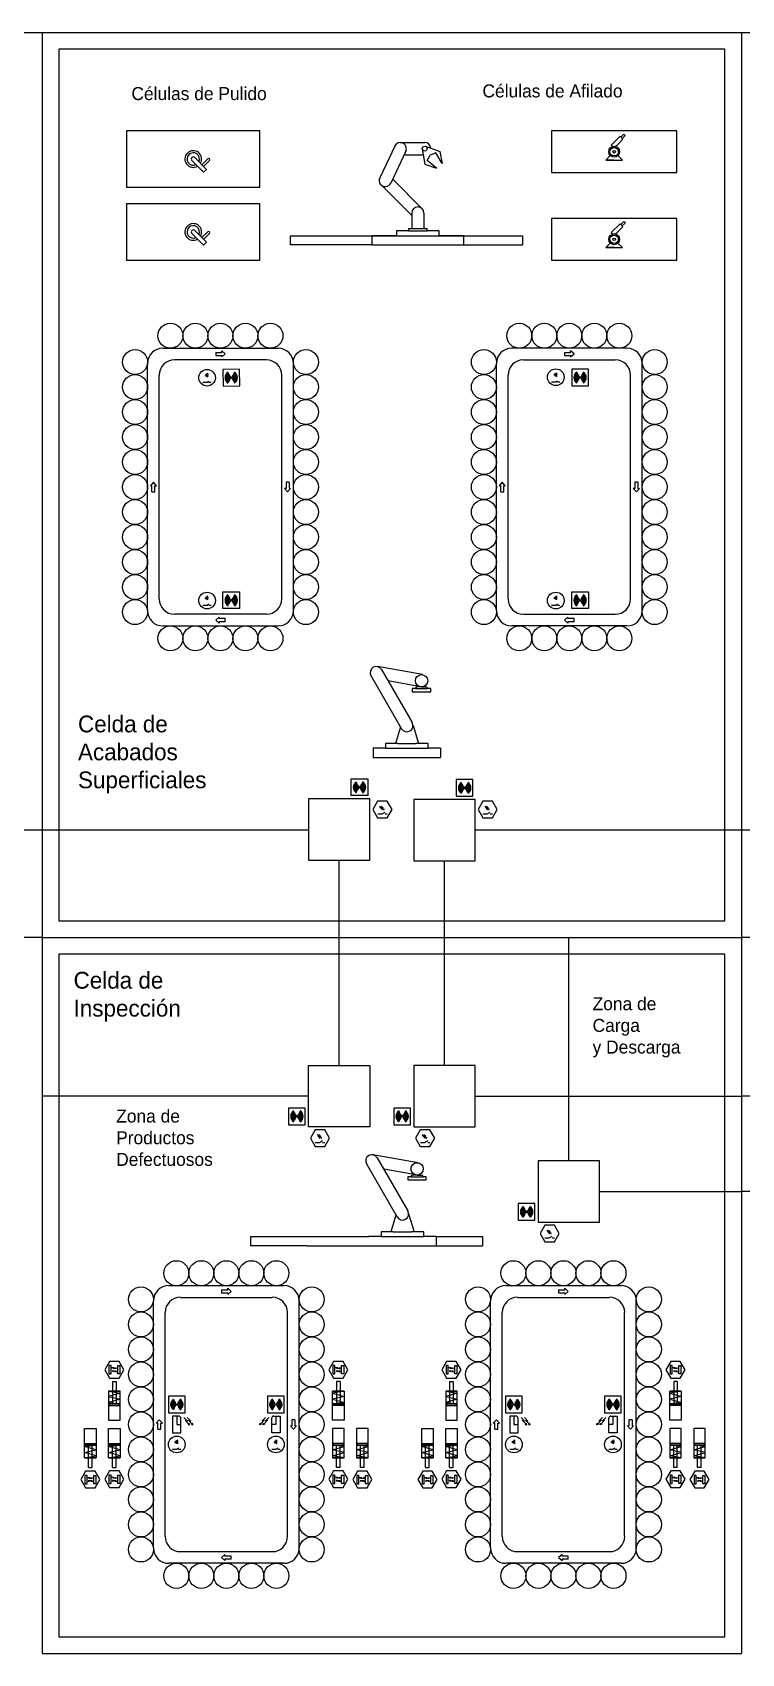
# Model space of a CAD drawing. Header units: millimetres. Extents: x -32488 to 31973, y -6889 to 16186.
# Drawn here: x 10578 to 19087, y -6889 to 12561 of the extents above; entities that cross this region are included whole.
import ezdxf

# ---------------------------------------------------------------- set-up
doc = ezdxf.new("R2010")
doc.units = ezdxf.units.MM
doc.header["$LTSCALE"] = 0.4
for name, color, linetype in [('01 Contornos vistos 0.35', 150, 'Continuous'), ('Almacenaje', 80, 'Continuous'), ('Celdas', 200, 'Continuous'), ('Maquina', 82, 'Continuous'), ('Robots', 80, 'Continuous'), ('Sensores', 211, 'Continuous'), ('Texto2', 7, 'Continuous'), ('TrayectAGV', 140, 'Continuous')]:
    doc.layers.add(name, color=color, linetype=linetype)

msp = doc.modelspace()

# ---------------------------------------------------------------- linework, layer by layer
at = {"layer": '01 Contornos vistos 0.35', "color": 2}
for p, q in [((17523, 11209), (17629, 11315)), ((17629, 11315), (17664, 11280)), ((17638, 11306), (17673, 11342)), ((17655, 11289), (17691, 11324)), ((17682, 11333), (17673, 11342)), ((17682, 11333), (17691, 11324)), ((17593, 11209), (17664, 11280)), ((12490, 11024), (12632, 10883)), ((12667, 10918), (12526, 11060)), ((12611, 10974), (12682, 11045)), ((12632, 10953), (12703, 11024)), ((12632, 10883), (12667, 10918)), ((17512, 11083), (17458, 11029)), ((17558, 11029), (17458, 11029)), ((17458, 11029), (17658, 11029)), ((17604, 11083), (17658, 11029)), ((12490, 10149), (12632, 10008)), ((12667, 10043), (12526, 10185)), ((12611, 10099), (12682, 10170)), ((12632, 10078), (12703, 10149)), ((17523, 10159), (17629, 10265)), ((17593, 10159), (17664, 10230)), ((17629, 10265), (17664, 10230)), ((17638, 10256), (17673, 10292)), ((17655, 10239), (17691, 10274)), ((17682, 10283), (17673, 10292)), ((17682, 10283), (17691, 10274)), ((12632, 10008), (12667, 10043)), ((17512, 10033), (17458, 9979)), ((17558, 9979), (17458, 9979)), ((17458, 9979), (17658, 9979)), ((17604, 10033), (17658, 9979))]:
    msp.add_line(p, q, dxfattribs=at)
at = {"layer": '01 Contornos vistos 0.35', "color": 6}
for p, q in [((12624, 8363), (12674, 8364)), ((12674, 8364), (12695, 8377)), ((12695, 8364), (12724, 8365)), ((16808, 8370), (16858, 8370)), ((16858, 8370), (16880, 8382)), ((16880, 8370), (16908, 8370)), ((12623, 5691), (12673, 5691)), ((12673, 5691), (12694, 5704)), ((12694, 5691), (12723, 5691)), ((16808, 5691), (16858, 5691)), ((16858, 5691), (16880, 5704)), ((16880, 5691), (16908, 5691)), ((14751, 3263), (14765, 3258)), ((14771, 3263), (14785, 3258)), ((16013, 3263), (16027, 3258)), ((16033, 3263), (16047, 3258)), ((14001, -678), (14015, -683)), ((14021, -678), (14035, -683)), ((15263, -678), (15277, -683)), ((15283, -678), (15297, -683)), ((16757, -1823), (16771, -1828)), ((16777, -1823), (16791, -1828)), ((11521, -3483), (11521, -3433)), ((11541, -3466), (11557, -3458)), ((11581, -3500), (11565, -3508)), ((11601, -3533), (11601, -3483)), ((14208, -3483), (14208, -3433)), ((14228, -3466), (14244, -3458)), ((14269, -3500), (14252, -3508)), ((14288, -3533), (14288, -3483)), ((15566, -3483), (15566, -3433)), ((15586, -3466), (15602, -3458)), ((15626, -3500), (15610, -3508)), ((15646, -3533), (15646, -3483)), ((18253, -3483), (18253, -3433)), ((18273, -3466), (18289, -3458)), ((18314, -3500), (18297, -3508)), ((18333, -3533), (18333, -3483)), ((12410, -4090), (12438, -4101)), ((12450, -4090), (12478, -4101)), ((13359, -4090), (13331, -4101)), ((13399, -4090), (13371, -4101)), ((16455, -4090), (16483, -4101)), ((16495, -4090), (16523, -4101)), ((17404, -4090), (17376, -4101)), ((17444, -4090), (17416, -4101)), ((12260, -4435), (12310, -4435)), ((12310, -4435), (12331, -4422)), ((12331, -4435), (12360, -4435)), ((13449, -4435), (13499, -4435)), ((13499, -4435), (13521, -4422)), ((13521, -4435), (13549, -4435)), ((16305, -4435), (16355, -4435)), ((16355, -4435), (16376, -4422)), ((16376, -4435), (16405, -4435)), ((17494, -4435), (17544, -4435)), ((17544, -4435), (17566, -4422)), ((17566, -4435), (17594, -4435)), ((11233, -4801), (11233, -4751)), ((11253, -4784), (11269, -4776)), ((11294, -4818), (11277, -4826)), ((11313, -4851), (11313, -4801)), ((11521, -4798), (11521, -4748)), ((11541, -4780), (11557, -4773)), ((11581, -4815), (11565, -4823)), ((11601, -4848), (11601, -4798)), ((14208, -4798), (14208, -4748)), ((14228, -4780), (14244, -4773)), ((14269, -4815), (14252, -4823)), ((14288, -4848), (14288, -4798)), ((14496, -4801), (14496, -4751)), ((14516, -4784), (14532, -4776)), ((14557, -4818), (14540, -4826)), ((14576, -4851), (14576, -4801)), ((15278, -4801), (15278, -4751)), ((15298, -4784), (15314, -4776)), ((15339, -4818), (15322, -4826)), ((15358, -4851), (15358, -4801)), ((15566, -4798), (15566, -4748)), ((15586, -4780), (15602, -4773)), ((15626, -4815), (15610, -4823)), ((15646, -4848), (15646, -4798)), ((18253, -4798), (18253, -4748)), ((18273, -4780), (18289, -4773)), ((18314, -4815), (18297, -4823)), ((18333, -4848), (18333, -4798)), ((18541, -4801), (18541, -4751)), ((18561, -4784), (18577, -4776)), ((18602, -4818), (18585, -4826)), ((18621, -4851), (18621, -4801))]:
    msp.add_line(p, q, dxfattribs=at)
at = {"layer": '01 Contornos vistos 0.35', "color": 212}
for points in [[(10894, 1903), (18887, 1903), (18887, 12361), (10894, 12361)], [(10894, -6689), (18887, -6689), (18887, 1503), (10894, 1503)]]:
    msp.add_lwpolyline(points, close=True, dxfattribs=at)
at = {"layer": '01 Contornos vistos 0.35', "color": 2}
for points in [[(11708, 10704), (13308, 10704), (13308, 11379), (11708, 11379)], [(16808, 10879), (18308, 10879), (18308, 11379), (16808, 11379)], [(11708, 9829), (13308, 9829), (13308, 10504), (11708, 10504)], [(16808, 9829), (18308, 9829), (18308, 10329), (16808, 10329)]]:
    msp.add_lwpolyline(points, close=True, dxfattribs=at)
at = {"layer": '01 Contornos vistos 0.35', "color": 6}
for points in [[(12865, 8318), (13065, 8321), (13062, 8521), (12862, 8518)], [(17049, 8321), (17249, 8321), (17249, 8521), (17049, 8521)], [(12864, 5848), (13064, 5848), (13064, 5648), (12864, 5648)], [(17049, 5848), (17249, 5848), (17249, 5648), (17049, 5648)], [(14402, 3604), (14602, 3604), (14602, 3404), (14402, 3404)], [(15864, 3597), (15664, 3597), (15664, 3397), (15864, 3397)], [(13852, -344), (13652, -344), (13652, -544), (13852, -544)], [(15114, -344), (14914, -344), (14914, -544), (15114, -544)], [(16608, -1489), (16408, -1489), (16408, -1689), (16608, -1689)], [(11496, -3533), (11521, -3533), (11521, -3433), (11496, -3433)], [(11626, -3533), (11601, -3533), (11601, -3433), (11626, -3433)], [(14183, -3533), (14208, -3533), (14208, -3433), (14183, -3433)], [(14313, -3533), (14288, -3533), (14288, -3433), (14313, -3433)], [(15541, -3533), (15566, -3533), (15566, -3433), (15541, -3433)], [(15671, -3533), (15646, -3533), (15646, -3433), (15671, -3433)], [(18228, -3533), (18253, -3533), (18253, -3433), (18228, -3433)], [(18358, -3533), (18333, -3533), (18333, -3433), (18358, -3433)], [(12210, -4000), (12410, -4000), (12410, -3800), (12210, -3800)], [(13399, -4000), (13599, -4000), (13599, -3800), (13399, -3800)], [(16255, -4000), (16455, -4000), (16455, -3800), (16255, -3800)], [(17444, -4000), (17644, -4000), (17644, -3800), (17444, -3800)], [(11208, -4851), (11233, -4851), (11233, -4751), (11208, -4751)], [(11338, -4851), (11313, -4851), (11313, -4751), (11338, -4751)], [(11496, -4848), (11521, -4848), (11521, -4748), (11496, -4748)], [(11626, -4848), (11601, -4848), (11601, -4748), (11626, -4748)], [(14183, -4848), (14208, -4848), (14208, -4748), (14183, -4748)], [(14313, -4848), (14288, -4848), (14288, -4748), (14313, -4748)], [(14471, -4851), (14496, -4851), (14496, -4751), (14471, -4751)], [(14601, -4851), (14576, -4851), (14576, -4751), (14601, -4751)], [(15253, -4851), (15278, -4851), (15278, -4751), (15253, -4751)], [(15383, -4851), (15358, -4851), (15358, -4751), (15383, -4751)], [(15541, -4848), (15566, -4848), (15566, -4748), (15541, -4748)], [(15671, -4848), (15646, -4848), (15646, -4748), (15671, -4748)], [(18228, -4848), (18253, -4848), (18253, -4748), (18228, -4748)], [(18358, -4848), (18333, -4848), (18333, -4748), (18358, -4748)], [(18516, -4851), (18541, -4851), (18541, -4751), (18516, -4751)], [(18646, -4851), (18621, -4851), (18621, -4751), (18646, -4751)]]:
    msp.add_lwpolyline(points, close=True, dxfattribs=at)
for points in [[(12335, -4040), (12260, -4040), (12260, -4240), (12360, -4240), (12360, -4065)], [(12335, -4040), (12310, -4040), (12310, -4140), (12360, -4140), (12360, -4065)], [(13474, -4040), (13549, -4040), (13549, -4240), (13449, -4240), (13449, -4065)], [(13474, -4040), (13499, -4040), (13499, -4140), (13449, -4140), (13449, -4065)], [(16380, -4040), (16305, -4040), (16305, -4240), (16405, -4240), (16405, -4065)], [(16380, -4040), (16355, -4040), (16355, -4140), (16405, -4140), (16405, -4065)], [(17519, -4040), (17594, -4040), (17594, -4240), (17494, -4240), (17494, -4065)], [(17519, -4040), (17544, -4040), (17544, -4140), (17494, -4140), (17494, -4065)]]:
    msp.add_lwpolyline(points, dxfattribs=at)
at = {"layer": '01 Contornos vistos 0.35', "color": 2}
for centre, radius in [((17558, 11129), 65), ((17558, 11129), 50), ((17558, 11129), 15), ((17558, 10079), 65), ((17558, 10079), 50), ((17558, 10079), 15)]:
    msp.add_circle(centre, radius, dxfattribs=at)
at = {"layer": '01 Contornos vistos 0.35', "color": 85, "true_color": 0x58ba48}
for centre in [(12234, 8922), (12534, 8922), (12834, 8922), (13134, 8922), (13434, 8922), (16420, 8922), (16720, 8922), (17020, 8922), (17320, 8922), (17620, 8922), (11810, 8606), (13859, 8606), (15995, 8606), (18045, 8606), (11810, 8306), (13859, 8306), (15995, 8306), (18045, 8306), (11810, 8006), (13859, 8006), (15995, 8006), (18045, 8006), (11810, 7706), (13859, 7706), (15995, 7706), (18045, 7706), (11810, 7406), (13859, 7406), (15995, 7406), (18045, 7406), (11810, 7106), (13859, 7106), (15995, 7106), (18045, 7106), (11810, 6806), (13859, 6806), (15995, 6806), (18045, 6806), (11810, 6506), (13859, 6506), (15995, 6506), (18045, 6506), (11810, 6206), (13859, 6206), (15995, 6206), (18045, 6206), (11810, 5906), (13859, 5906), (15995, 5906), (18045, 5906), (11810, 5606), (13859, 5606), (15995, 5606), (18045, 5606), (12234, 5291), (12534, 5291), (12834, 5291), (13134, 5291), (13434, 5291), (16420, 5291), (16720, 5291), (17020, 5291), (17320, 5291), (17620, 5291), (12305, -2325), (12605, -2325), (12905, -2325), (13205, -2325), (13505, -2325), (16350, -2325), (16650, -2325), (16950, -2325), (17250, -2325), (17550, -2325), (11880, -2640), (13929, -2640), (15925, -2640), (17974, -2640), (11880, -2940), (13929, -2940), (15925, -2940), (17974, -2940), (11880, -3240), (13929, -3240), (15925, -3240), (17974, -3240), (11880, -3540), (13929, -3540), (15925, -3540), (17974, -3540), (11880, -3840), (13929, -3840), (15925, -3840), (17974, -3840), (11880, -4140), (13929, -4140), (15925, -4140), (17974, -4140), (11880, -4440), (13929, -4440), (15925, -4440), (17974, -4440), (11880, -4740), (13929, -4740), (15925, -4740), (17974, -4740), (11880, -5040), (13929, -5040), (15925, -5040), (17974, -5040), (11880, -5340), (13929, -5340), (15925, -5340), (17974, -5340), (11880, -5640), (13929, -5640), (15925, -5640), (17974, -5640), (12305, -5956), (12605, -5956), (12905, -5956), (13205, -5956), (13505, -5956), (16350, -5956), (16650, -5956), (16950, -5956), (17250, -5956), (17550, -5956)]:
    msp.add_circle(centre, 150, dxfattribs=at)
at = {"layer": '01 Contornos vistos 0.35', "color": 6}
for centre, radius in [((12673, 8418), 100), ((12964, 8419), 5), ((16858, 8424), 100), ((17149, 8421), 5), ((12673, 5745), 100), ((16858, 5745), 100), ((12964, 5748), 5), ((17149, 5748), 5), ((14502, 3504), 5), ((15764, 3497), 5), ((13752, -444), 5), ((15014, -444), 5), ((16508, -1589), 5), ((12310, -3900), 5), ((13499, -3900), 5), ((16355, -3900), 5), ((17544, -3900), 5), ((12310, -4380), 100), ((13499, -4380), 100), ((16355, -4380), 100), ((17544, -4380), 100)]:
    msp.add_circle(centre, radius, dxfattribs=at)
at = {"layer": '01 Contornos vistos 0.35', "color": 2}
for centre, radius, start, end in [((12508, 11042), 100, 329.4775, 300.5225), ((12508, 11042), 75, 334.4712, 295.5288), ((17558, 11244), 50, 225, 315), ((12508, 11042), 25, 45, 225), ((12692, 11034), 15, 315, 135), ((12508, 10167), 100, 329.4775, 300.5225), ((12508, 10167), 75, 334.4712, 295.5288), ((12508, 10167), 25, 45, 225), ((12692, 10159), 15, 315, 135), ((17558, 10194), 50, 225, 315)]:
    msp.add_arc(centre, radius, start, end, dxfattribs=at)
at = {"layer": '01 Contornos vistos 0.35', "color": 6}
for centre, radius, start, end in [((12637, 8448), 20.8, 330.88, 30.88), ((12637, 8448), 34.7, 330.88, 30.88), ((12637, 8448), 48.6, 330.88, 30.88), ((12964, 8419), 75, 120.88, 240.88), ((12964, 8419), 65, 120.88, 240.88), ((12964, 8419), 55, 120.88, 240.88), ((12964, 8419), 45, 120.88, 240.88), ((12964, 8419), 35, 120.88, 240.88), ((12964, 8419), 25, 120.88, 240.88), ((12964, 8419), 15, 120.88, 240.88), ((12964, 8419), 15, 300.88, 60.88), ((12964, 8419), 25, 300.88, 60.88), ((12964, 8419), 35, 300.88, 60.88), ((12964, 8419), 45, 300.88, 60.88), ((12964, 8419), 55, 300.88, 60.88), ((12964, 8419), 65, 300.88, 60.88), ((12964, 8419), 75, 300.88, 60.88), ((16823, 8454), 20.8, 330, 30), ((16823, 8454), 34.7, 330, 30), ((16823, 8454), 48.6, 330, 30), ((17149, 8421), 75, 120, 240), ((17149, 8421), 65, 120, 240), ((17149, 8421), 55, 120, 240), ((17149, 8421), 45, 120, 240), ((17149, 8421), 35, 120, 240), ((17149, 8421), 25, 120, 240), ((17149, 8421), 15, 120, 240), ((17149, 8421), 15, 300, 60), ((17149, 8421), 25, 300, 60), ((17149, 8421), 35, 300, 60), ((17149, 8421), 45, 300, 60), ((17149, 8421), 55, 300, 60), ((17149, 8421), 65, 300, 60), ((17149, 8421), 75, 300, 60), ((12637, 5776), 20.8, 330, 30), ((12637, 5776), 34.7, 330, 30), ((12637, 5776), 48.6, 330, 30), ((12964, 5748), 75, 120, 240), ((12964, 5748), 65, 120, 240), ((12964, 5748), 55, 120, 240), ((12964, 5748), 45, 120, 240), ((12964, 5748), 35, 120, 240), ((12964, 5748), 25, 120, 240), ((12964, 5748), 15, 120, 240), ((12964, 5748), 15, 300, 60), ((12964, 5748), 25, 300, 60), ((12964, 5748), 35, 300, 60), ((12964, 5748), 45, 300, 60), ((12964, 5748), 55, 300, 60), ((12964, 5748), 65, 300, 60), ((12964, 5748), 75, 300, 60), ((16823, 5776), 20.8, 330, 30), ((16823, 5776), 34.7, 330, 30), ((16823, 5776), 48.6, 330, 30), ((17149, 5748), 75, 120, 240), ((17149, 5748), 65, 120, 240), ((17149, 5748), 55, 120, 240), ((17149, 5748), 45, 120, 240), ((17149, 5748), 35, 120, 240), ((17149, 5748), 25, 120, 240), ((17149, 5748), 15, 120, 240), ((17149, 5748), 15, 300, 60), ((17149, 5748), 25, 300, 60), ((17149, 5748), 35, 300, 60), ((17149, 5748), 45, 300, 60), ((17149, 5748), 55, 300, 60), ((17149, 5748), 65, 300, 60), ((17149, 5748), 75, 300, 60), ((14502, 3504), 75, 120, 240), ((14502, 3504), 65, 120, 240), ((14502, 3504), 55, 120, 240), ((14502, 3504), 45, 120, 240), ((14502, 3504), 35, 120, 240), ((14502, 3504), 25, 120, 240), ((14502, 3504), 15, 120, 240), ((14502, 3504), 15, 300, 60), ((14502, 3504), 25, 300, 60), ((14502, 3504), 35, 300, 60), ((14502, 3504), 45, 300, 60), ((14502, 3504), 55, 300, 60), ((14502, 3504), 65, 300, 60), ((14502, 3504), 75, 300, 60), ((15764, 3497), 75, 120, 240), ((15764, 3497), 65, 120, 240), ((15764, 3497), 55, 120, 240), ((15764, 3497), 45, 120, 240), ((15764, 3497), 35, 120, 240), ((15764, 3497), 25, 120, 240), ((15764, 3497), 15, 120, 240), ((15764, 3497), 15, 300, 60), ((15764, 3497), 25, 300, 60), ((15764, 3497), 35, 300, 60), ((15764, 3497), 45, 300, 60), ((15764, 3497), 55, 300, 60), ((15764, 3497), 65, 300, 60), ((15764, 3497), 75, 300, 60), ((13752, -444), 75, 120, 240), ((13752, -444), 65, 120, 240), ((13752, -444), 65, 300, 60), ((13752, -444), 75, 300, 60), ((15014, -444), 75, 120, 240), ((15014, -444), 65, 120, 240), ((15014, -444), 65, 300, 60), ((15014, -444), 75, 300, 60), ((13752, -444), 55, 120, 240), ((13752, -444), 45, 120, 240), ((13752, -444), 35, 120, 240), ((13752, -444), 25, 120, 240), ((13752, -444), 15, 120, 240), ((13752, -444), 15, 300, 60), ((13752, -444), 25, 300, 60), ((13752, -444), 35, 300, 60), ((13752, -444), 45, 300, 60), ((13752, -444), 55, 300, 60), ((15014, -444), 55, 120, 240), ((15014, -444), 45, 120, 240), ((15014, -444), 35, 120, 240), ((15014, -444), 25, 120, 240), ((15014, -444), 15, 120, 240), ((15014, -444), 15, 300, 60), ((15014, -444), 25, 300, 60), ((15014, -444), 35, 300, 60), ((15014, -444), 45, 300, 60), ((15014, -444), 55, 300, 60), ((16508, -1589), 75, 120, 240), ((16508, -1589), 65, 120, 240), ((16508, -1589), 55, 120, 240), ((16508, -1589), 45, 120, 240), ((16508, -1589), 45, 300, 60), ((16508, -1589), 55, 300, 60), ((16508, -1589), 65, 300, 60), ((16508, -1589), 75, 300, 60), ((16508, -1589), 35, 120, 240), ((16508, -1589), 25, 120, 240), ((16508, -1589), 15, 120, 240), ((16508, -1589), 15, 300, 60), ((16508, -1589), 25, 300, 60), ((16508, -1589), 35, 300, 60), ((12310, -3900), 75, 120, 240), ((12310, -3900), 65, 120, 240), ((12310, -3900), 55, 120, 240), ((12310, -3900), 45, 120, 240), ((12310, -3900), 35, 120, 240), ((12310, -3900), 25, 120, 240), ((12310, -3900), 15, 120, 240), ((12310, -3900), 15, 300, 60), ((12310, -3900), 25, 300, 60), ((12310, -3900), 35, 300, 60), ((12310, -3900), 45, 300, 60), ((12310, -3900), 55, 300, 60), ((12310, -3900), 65, 300, 60), ((12310, -3900), 75, 300, 60), ((13499, -3900), 75, 120, 240), ((13499, -3900), 65, 120, 240), ((13499, -3900), 55, 120, 240), ((13499, -3900), 45, 120, 240), ((13499, -3900), 35, 120, 240), ((13499, -3900), 25, 120, 240), ((13499, -3900), 15, 120, 240), ((13499, -3900), 15, 300, 60), ((13499, -3900), 25, 300, 60), ((13499, -3900), 35, 300, 60), ((13499, -3900), 45, 300, 60), ((13499, -3900), 55, 300, 60), ((13499, -3900), 65, 300, 60), ((13499, -3900), 75, 300, 60), ((16355, -3900), 75, 120, 240), ((16355, -3900), 65, 120, 240), ((16355, -3900), 55, 120, 240), ((16355, -3900), 45, 120, 240), ((16355, -3900), 35, 120, 240), ((16355, -3900), 25, 120, 240), ((16355, -3900), 15, 120, 240), ((16355, -3900), 15, 300, 60), ((16355, -3900), 25, 300, 60), ((16355, -3900), 35, 300, 60), ((16355, -3900), 45, 300, 60), ((16355, -3900), 55, 300, 60), ((16355, -3900), 65, 300, 60), ((16355, -3900), 75, 300, 60), ((17544, -3900), 75, 120, 240), ((17544, -3900), 65, 120, 240), ((17544, -3900), 55, 120, 240), ((17544, -3900), 45, 120, 240), ((17544, -3900), 35, 120, 240), ((17544, -3900), 25, 120, 240), ((17544, -3900), 15, 120, 240), ((17544, -3900), 15, 300, 60), ((17544, -3900), 25, 300, 60), ((17544, -3900), 35, 300, 60), ((17544, -3900), 45, 300, 60), ((17544, -3900), 55, 300, 60), ((17544, -3900), 65, 300, 60), ((17544, -3900), 75, 300, 60), ((12335, -4065), 25, 0, 90), ((13474, -4065), 25, 90, 180), ((16380, -4065), 25, 0, 90), ((17519, -4065), 25, 90, 180), ((12274, -4350), 20.8, 330, 30), ((12274, -4350), 34.7, 330, 30), ((12274, -4350), 48.6, 330, 30), ((13464, -4350), 20.8, 330, 30), ((13464, -4350), 34.7, 330, 30), ((13464, -4350), 48.6, 330, 30), ((16319, -4350), 20.8, 330, 30), ((16319, -4350), 34.7, 330, 30), ((16319, -4350), 48.6, 330, 30), ((17509, -4350), 20.8, 330, 30), ((17509, -4350), 34.7, 330, 30), ((17509, -4350), 48.6, 330, 30)]:
    msp.add_arc(centre, radius, start, end, dxfattribs=at)
at = {"layer": 'Almacenaje'}
for p, q in [((13892, 3364), (13892, 2629)), ((14627, 3364), (13892, 3364)), ((14627, 2629), (14627, 3364)), ((15154, 3357), (15154, 2622)), ((15889, 3357), (15154, 3357)), ((15889, 2622), (15889, 3357)), ((13892, 2629), (14627, 2629)), ((15154, 2622), (15889, 2622)), ((13892, -569), (13892, 166)), ((13892, 166), (14627, 166)), ((14627, 166), (14627, -569)), ((15154, 166), (15154, -569)), ((15889, 166), (15154, 166)), ((15889, -569), (15889, 166)), ((14627, -569), (13892, -569)), ((15154, -569), (15889, -569)), ((16648, -979), (16648, -1714)), ((17383, -979), (16648, -979)), ((17383, -1714), (17383, -979)), ((16648, -1714), (17383, -1714))]:
    msp.add_line(p, q, dxfattribs=at)
at = {"layer": 'Maquina'}
for p, q in [((12143, 8772), (13525, 8772)), ((17711, 8772), (16329, 8772)), ((11960, 5624), (11960, 8589)), ((13385, 8632), (12283, 8632)), ((13709, 5624), (13709, 8589)), ((16145, 5624), (16145, 8589)), ((16469, 8632), (17571, 8632)), ((17895, 5624), (17895, 8589)), ((12100, 5764), (12100, 8449)), ((13569, 5764), (13569, 8449)), ((16285, 5764), (16285, 8449)), ((17755, 5764), (17755, 8449)), ((13385, 5581), (12283, 5581)), ((16469, 5581), (17571, 5581)), ((12143, 5441), (13525, 5441)), ((17711, 5441), (16329, 5441)), ((13596, -2475), (12214, -2475)), ((17641, -2475), (16259, -2475)), ((12030, -5622), (12030, -2658)), ((12354, -2615), (13456, -2615)), ((13779, -5622), (13779, -2658)), ((16075, -5622), (16075, -2658)), ((16399, -2615), (17501, -2615)), ((17824, -5622), (17824, -2658)), ((12170, -5482), (12170, -2798)), ((13639, -5482), (13639, -2798)), ((16215, -5482), (16215, -2798)), ((17684, -5482), (17684, -2798)), ((13596, -5806), (12214, -5806)), ((12354, -5666), (13456, -5666)), ((17641, -5806), (16259, -5806)), ((16399, -5666), (17501, -5666))]:
    msp.add_line(p, q, dxfattribs=at)
for centre, start, end in [((12143, 8589), 90, 180), ((13525, 8589), 0, 90), ((16329, 8589), 90, 180), ((17711, 8589), 0, 90), ((12283, 8449), 90, 180), ((13385, 8449), 0, 90), ((16469, 8449), 90, 180), ((17571, 8449), 0, 90), ((12283, 5764), 180, 270), ((13385, 5764), 270, 0), ((16469, 5764), 180, 270), ((17571, 5764), 270, 0), ((12143, 5624), 180, 270), ((13525, 5624), 270, 0), ((16329, 5624), 180, 270), ((17711, 5624), 270, 0), ((12214, -2658), 90, 180), ((13596, -2658), 0, 90), ((16259, -2658), 90, 180), ((17641, -2658), 0, 90), ((12354, -2798), 90, 180), ((13456, -2798), 0, 90), ((16399, -2798), 90, 180), ((17501, -2798), 0, 90), ((12214, -5622), 180, 270), ((12354, -5482), 180, 270), ((13456, -5482), 270, 0), ((13596, -5622), 270, 0), ((16259, -5622), 180, 270), ((16399, -5482), 180, 270), ((17501, -5482), 270, 0), ((17641, -5622), 270, 0)]:
    msp.add_arc(centre, 184, start, end, dxfattribs=at)
at = {"layer": 'Robots'}
for p, q in [((14925, 11198), (14746, 10815)), ((15058, 11136), (14879, 10753)), ((14991, 11241), (15285, 11241)), ((15038, 11094), (15269, 11094)), ((15256, 11162), (15288, 10981)), ((15295, 11195), (15468, 11132)), ((15314, 11026), (15351, 11089)), ((15420, 11115), (15351, 11089)), ((15494, 10987), (15420, 11115)), ((15468, 11132), (15494, 10987)), ((15288, 10981), (15426, 10931)), ((15426, 10931), (15314, 11026)), ((14761, 10731), (15129, 10363)), ((14879, 10753), (14879, 10753)), ((14901, 10799), (15254, 10446)), ((15129, 10394), (15129, 10210)), ((15254, 10446), (15254, 10446)), ((15254, 10446), (15254, 10446)), ((15254, 10446), (15254, 10446)), ((15276, 10394), (15276, 10210)), ((14945, 10122), (14651, 10122)), ((14651, 10122), (14651, 10012)), ((15092, 10181), (14945, 10181)), ((14945, 10181), (14945, 10122)), ((14945, 10122), (15460, 10122)), ((15092, 10210), (15313, 10210)), ((15092, 10210), (15092, 10181)), ((15092, 10181), (15313, 10181)), ((15313, 10181), (15313, 10210)), ((15460, 10181), (15313, 10181)), ((15460, 10122), (15460, 10181)), ((15754, 10122), (15460, 10122)), ((15754, 10012), (15754, 10122)), ((15783, 10122), (16460, 10122)), ((16460, 10122), (16460, 10012)), ((14651, 10012), (15754, 10012)), ((15754, 10012), (16460, 10012)), ((15260, 4856), (14717, 4953)), ((14768, 4917), (15135, 4280)), ((14640, 4844), (15007, 4207)), ((15234, 4711), (14847, 4780)), ((15173, 4688), (15136, 4688)), ((15136, 4688), (15136, 4651)), ((15173, 4688), (15320, 4688)), ((15247, 4710), (15195, 4710)), ((15247, 4710), (15298, 4710)), ((15357, 4688), (15320, 4688)), ((15357, 4651), (15357, 4688)), ((15136, 4651), (15357, 4651)), ((15123, 4296), (15123, 4296)), ((15123, 4296), (15123, 4296)), ((15123, 4296), (15123, 4296)), ((14994, 4231), (14933, 4031)), ((15145, 4244), (15212, 4031)), ((14814, 3972), (14667, 3972)), ((14667, 3972), (14667, 3862)), ((14961, 4031), (14814, 4031)), ((14814, 4031), (14814, 3972)), ((14814, 3972), (15328, 3972)), ((14961, 4031), (15181, 4031)), ((15328, 4031), (15181, 4031)), ((15328, 3972), (15328, 4031)), ((15475, 3972), (15328, 3972)), ((15475, 3972), (15475, 3862)), ((14667, 3862), (15475, 3862)), ((15206, -1002), (14664, -905)), ((14715, -941), (15082, -1577)), ((14587, -1014), (14954, -1651)), ((15180, -1147), (14793, -1078)), ((15193, -1148), (15142, -1148)), ((15193, -1148), (15245, -1148)), ((15120, -1170), (15083, -1170)), ((15083, -1170), (15083, -1207)), ((15083, -1207), (15304, -1207)), ((15120, -1170), (15267, -1170)), ((15304, -1170), (15267, -1170)), ((15304, -1207), (15304, -1170)), ((14940, -1627), (14879, -1827)), ((15069, -1562), (15069, -1562)), ((15069, -1562), (15069, -1562)), ((15069, -1562), (15069, -1562)), ((15091, -1614), (15159, -1827)), ((13193, -1885), (13193, -1995)), ((13193, -1885), (14614, -1886)), ((14761, -1886), (14614, -1886)), ((14908, -1827), (14761, -1827)), ((14761, -1827), (14761, -1886)), ((14761, -1886), (15275, -1886)), ((14908, -1827), (15128, -1827)), ((15275, -1827), (15128, -1827)), ((15275, -1886), (15275, -1827)), ((15422, -1886), (15275, -1886)), ((15422, -1886), (15422, -1996)), ((15422, -1886), (15978, -1886)), ((13871, -1995), (13193, -1995)), ((13871, -1995), (14614, -1996)), ((14614, -1995), (14614, -1996)), ((14614, -1996), (15422, -1996))]:
    msp.add_line(p, q, dxfattribs=at)
for points in [[(14651, 10012), (13676, 10012), (13676, 10122), (15783, 10122)], [(15978, -1885), (15978, -1995)], [(15422, -1995), (15978, -1995)]]:
    msp.add_lwpolyline(points, dxfattribs=at)
for centre, radius in [((15285, 11167), 29.4), ((15247, 4783), 73.5), ((15193, -1074), 73.5)]:
    msp.add_circle(centre, radius, dxfattribs=at)
for centre, radius, start, end in [((14991, 11167), 73.5, 335, 155), ((15285, 11167), 73.5, 3.5784, 90), ((14812, 10784), 73.5, 155, 335), ((15202, 10394), 73.5, 0, 180), ((14704, 4880), 73.5, 29.9651, 209.9651), ((15195, 4688), 22, 90, 180), ((15298, 4688), 22, 0, 90), ((15071, 4244), 73.5, 209.9651, 29.9651), ((14651, -978), 73.5, 29.9651, 209.9651), ((15142, -1170), 22, 90, 180), ((15245, -1170), 22, 0, 90), ((15018, -1614), 73.5, 209.9651, 29.9651)]:
    msp.add_arc(centre, radius, start, end, dxfattribs=at)
at = {"layer": 'Sensores', "color": 6}
for p, q in [((14722, 3185), (14773, 3185)), ((14744, 3279), (14765, 3258)), ((14751, 3263), (14772, 3242)), ((14764, 3279), (14785, 3258)), ((14771, 3263), (14792, 3242)), ((14773, 3185), (14809, 3206)), ((14809, 3185), (14835, 3185)), ((15983, 3185), (16034, 3185)), ((16006, 3279), (16027, 3258)), ((16013, 3263), (16034, 3242)), ((16026, 3279), (16047, 3258)), ((16033, 3263), (16054, 3242)), ((16034, 3185), (16071, 3206)), ((16071, 3185), (16097, 3185)), ((13972, -756), (14023, -756)), ((13994, -662), (14015, -683)), ((14001, -678), (14022, -699)), ((14014, -662), (14035, -683)), ((14021, -678), (14042, -699)), ((14023, -756), (14060, -734)), ((14060, -756), (14085, -756)), ((15233, -756), (15284, -756)), ((15256, -662), (15277, -683)), ((15263, -678), (15284, -699)), ((15276, -662), (15297, -683)), ((15283, -678), (15304, -699)), ((15284, -756), (15321, -734)), ((15321, -756), (15347, -756)), ((16727, -1901), (16778, -1901)), ((16750, -1807), (16771, -1828)), ((16757, -1823), (16778, -1844)), ((16770, -1807), (16791, -1828)), ((16777, -1823), (16798, -1844)), ((16778, -1901), (16815, -1879)), ((16815, -1901), (16841, -1901)), ((11521, -3458), (11557, -3458)), ((11541, -3466), (11577, -3466)), ((11581, -3500), (11545, -3500)), ((14208, -3458), (14244, -3458)), ((14228, -3466), (14264, -3466)), ((14269, -3500), (14233, -3500)), ((15566, -3458), (15602, -3458)), ((15586, -3466), (15622, -3466)), ((15626, -3500), (15590, -3500)), ((18253, -3458), (18289, -3458)), ((18273, -3466), (18309, -3466)), ((18314, -3500), (18278, -3500)), ((11601, -3508), (11565, -3508)), ((14288, -3508), (14252, -3508)), ((15646, -3508), (15610, -3508)), ((18333, -3508), (18297, -3508)), ((12396, -4058), (12438, -4101)), ((12436, -4058), (12478, -4101)), ((13374, -4058), (13331, -4101)), ((13414, -4058), (13371, -4101)), ((16441, -4058), (16483, -4101)), ((16481, -4058), (16523, -4101)), ((17419, -4058), (17376, -4101)), ((17459, -4058), (17416, -4101)), ((12410, -4090), (12452, -4133)), ((12450, -4090), (12492, -4133)), ((13359, -4090), (13317, -4133)), ((13399, -4090), (13357, -4133)), ((16455, -4090), (16497, -4133)), ((16495, -4090), (16537, -4133)), ((17404, -4090), (17362, -4133)), ((17444, -4090), (17402, -4133)), ((11233, -4776), (11269, -4776)), ((11253, -4784), (11289, -4784)), ((11294, -4818), (11258, -4818)), ((11313, -4826), (11277, -4826)), ((11521, -4773), (11557, -4773)), ((11541, -4780), (11577, -4780)), ((11581, -4815), (11545, -4815)), ((11601, -4823), (11565, -4823)), ((14208, -4773), (14244, -4773)), ((14228, -4780), (14264, -4780)), ((14269, -4815), (14233, -4815)), ((14288, -4823), (14252, -4823)), ((14496, -4776), (14532, -4776)), ((14516, -4784), (14552, -4784)), ((14557, -4818), (14520, -4818)), ((14576, -4826), (14540, -4826)), ((15278, -4776), (15314, -4776)), ((15298, -4784), (15334, -4784)), ((15339, -4818), (15303, -4818)), ((15358, -4826), (15322, -4826)), ((15566, -4773), (15602, -4773)), ((15586, -4780), (15622, -4780)), ((15626, -4815), (15590, -4815)), ((15646, -4823), (15610, -4823)), ((18253, -4773), (18289, -4773)), ((18273, -4780), (18309, -4780)), ((18314, -4815), (18278, -4815)), ((18333, -4823), (18297, -4823)), ((18541, -4776), (18577, -4776)), ((18561, -4784), (18597, -4784)), ((18602, -4818), (18565, -4818)), ((18621, -4826), (18585, -4826))]:
    msp.add_line(p, q, dxfattribs=at)
at = {"layer": 'Sensores'}
for p, q in [((11539, -3623), (11539, -3892)), ((11539, -3623), (11583, -3623)), ((11583, -3623), (11583, -3892)), ((14227, -3623), (14227, -3892)), ((14270, -3623), (14227, -3623)), ((14270, -3623), (14270, -3892)), ((15584, -3623), (15584, -3892)), ((15584, -3623), (15628, -3623)), ((15628, -3623), (15628, -3892)), ((18272, -3623), (18272, -3892)), ((18315, -3623), (18272, -3623)), ((18315, -3623), (18315, -3892)), ((11492, -3742), (11630, -3764)), ((11630, -3764), (11492, -3803)), ((11492, -3803), (11630, -3837)), ((11630, -3837), (11492, -3876)), ((11492, -3876), (11622, -3892)), ((14317, -3742), (14179, -3764)), ((14179, -3764), (14317, -3803)), ((14317, -3803), (14179, -3837)), ((14179, -3837), (14317, -3876)), ((14317, -3876), (14188, -3892)), ((15537, -3742), (15675, -3764)), ((15675, -3764), (15537, -3803)), ((15537, -3803), (15675, -3837)), ((15675, -3837), (15537, -3876)), ((15537, -3876), (15667, -3892)), ((18362, -3742), (18224, -3764)), ((18224, -3764), (18362, -3803)), ((18362, -3803), (18224, -3837)), ((18224, -3837), (18362, -3876)), ((18362, -3876), (18233, -3892)), ((11500, -3892), (11622, -3892)), ((14309, -3892), (14188, -3892)), ((15545, -3892), (15667, -3892)), ((18354, -3892), (18233, -3892)), ((11204, -4405), (11334, -4389)), ((11342, -4444), (11204, -4405)), ((11204, -4478), (11342, -4444)), ((11212, -4389), (11334, -4389)), ((11251, -4658), (11251, -4389)), ((11295, -4658), (11295, -4389)), ((11492, -4405), (11622, -4389)), ((11630, -4444), (11492, -4405)), ((11492, -4478), (11630, -4444)), ((11500, -4389), (11622, -4389)), ((11539, -4658), (11539, -4389)), ((11583, -4658), (11583, -4389)), ((14179, -4444), (14317, -4405)), ((14317, -4478), (14179, -4444)), ((14309, -4389), (14188, -4389)), ((14317, -4405), (14188, -4389)), ((14227, -4658), (14227, -4389)), ((14270, -4658), (14270, -4389)), ((14467, -4444), (14605, -4405)), ((14605, -4478), (14467, -4444)), ((14597, -4389), (14475, -4389)), ((14605, -4405), (14475, -4389)), ((14514, -4658), (14514, -4389)), ((14558, -4658), (14558, -4389)), ((15249, -4405), (15379, -4389)), ((15387, -4444), (15249, -4405)), ((15249, -4478), (15387, -4444)), ((15257, -4389), (15379, -4389)), ((15296, -4658), (15296, -4389)), ((15340, -4658), (15340, -4389)), ((15537, -4405), (15667, -4389)), ((15675, -4444), (15537, -4405)), ((15537, -4478), (15675, -4444)), ((15545, -4389), (15667, -4389)), ((15584, -4658), (15584, -4389)), ((15628, -4658), (15628, -4389)), ((18224, -4444), (18362, -4405)), ((18362, -4478), (18224, -4444)), ((18354, -4389), (18233, -4389)), ((18362, -4405), (18233, -4389)), ((18272, -4658), (18272, -4389)), ((18315, -4658), (18315, -4389)), ((18512, -4444), (18650, -4405)), ((18650, -4478), (18512, -4444)), ((18642, -4389), (18520, -4389)), ((18650, -4405), (18520, -4389)), ((18559, -4658), (18559, -4389)), ((18603, -4658), (18603, -4389)), ((11342, -4516), (11204, -4478)), ((11204, -4539), (11342, -4516)), ((11251, -4658), (11295, -4658)), ((11630, -4516), (11492, -4478)), ((11492, -4539), (11630, -4516)), ((11539, -4658), (11583, -4658)), ((14179, -4516), (14317, -4478)), ((14317, -4539), (14179, -4516)), ((14270, -4658), (14227, -4658)), ((14467, -4516), (14605, -4478)), ((14605, -4539), (14467, -4516)), ((14558, -4658), (14514, -4658)), ((15387, -4516), (15249, -4478)), ((15249, -4539), (15387, -4516)), ((15296, -4658), (15340, -4658)), ((15675, -4516), (15537, -4478)), ((15537, -4539), (15675, -4516)), ((15584, -4658), (15628, -4658)), ((18224, -4516), (18362, -4478)), ((18362, -4539), (18224, -4516)), ((18315, -4658), (18272, -4658)), ((18512, -4516), (18650, -4478)), ((18650, -4539), (18512, -4516)), ((18603, -4658), (18559, -4658))]:
    msp.add_line(p, q, dxfattribs=at)
at = {"layer": 'Sensores', "color": 6}
for points in [[(14720, 3136), (14836, 3136), (14893, 3236), (14836, 3336), (14720, 3336), (14663, 3236)], [(15982, 3136), (16097, 3136), (16155, 3236), (16097, 3336), (15982, 3336), (15925, 3236)], [(14776, 3245), (14769, 3239), (14778, 3236)], [(14796, 3245), (14789, 3239), (14798, 3236)], [(16037, 3245), (16031, 3239), (16040, 3236)], [(16057, 3245), (16051, 3239), (16060, 3236)], [(13971, -805), (14086, -805), (14143, -705), (14086, -605), (13971, -605), (13913, -705)], [(14026, -696), (14019, -702), (14028, -705)], [(14046, -696), (14039, -702), (14048, -705)], [(15232, -805), (15347, -805), (15405, -705), (15347, -605), (15232, -605), (15175, -705)], [(15287, -696), (15281, -702), (15290, -705)], [(15307, -696), (15301, -702), (15310, -705)], [(16726, -1949), (16841, -1949), (16899, -1850), (16841, -1750), (16726, -1750), (16669, -1850)], [(16781, -1841), (16775, -1847), (16784, -1850)], [(16801, -1841), (16795, -1847), (16804, -1850)], [(11503, -3583), (11618, -3583), (11676, -3483), (11618, -3383), (11503, -3383), (11446, -3483)], [(11545, -3506), (11545, -3495), (11535, -3500)], [(11577, -3460), (11577, -3471), (11586, -3466)], [(14191, -3583), (14306, -3583), (14363, -3483), (14306, -3383), (14191, -3383), (14133, -3483)], [(14233, -3506), (14233, -3495), (14223, -3500)], [(14264, -3460), (14264, -3471), (14274, -3466)], [(15548, -3583), (15663, -3583), (15721, -3483), (15663, -3383), (15548, -3383), (15491, -3483)], [(15590, -3506), (15590, -3495), (15580, -3500)], [(15622, -3460), (15622, -3471), (15631, -3466)], [(18236, -3583), (18351, -3583), (18408, -3483), (18351, -3383), (18236, -3383), (18178, -3483)], [(18278, -3506), (18278, -3495), (18268, -3500)], [(18309, -3460), (18309, -3471), (18319, -3466)], [(12459, -4126), (12446, -4140), (12464, -4144)], [(12499, -4126), (12486, -4140), (12504, -4144)], [(13310, -4126), (13323, -4140), (13305, -4144)], [(13350, -4126), (13364, -4140), (13345, -4144)], [(16504, -4126), (16491, -4140), (16509, -4144)], [(16544, -4126), (16531, -4140), (16549, -4144)], [(17355, -4126), (17368, -4140), (17350, -4144)], [(17395, -4126), (17409, -4140), (17390, -4144)], [(11216, -4901), (11331, -4901), (11388, -4801), (11331, -4701), (11216, -4701), (11158, -4801)], [(11258, -4824), (11258, -4813), (11248, -4818)], [(11289, -4778), (11289, -4789), (11299, -4784)], [(11503, -4897), (11618, -4897), (11676, -4798), (11618, -4698), (11503, -4698), (11446, -4798)], [(11545, -4821), (11545, -4809), (11535, -4815)], [(11577, -4775), (11577, -4786), (11586, -4780)], [(14191, -4897), (14306, -4897), (14363, -4798), (14306, -4698), (14191, -4698), (14133, -4798)], [(14233, -4821), (14233, -4809), (14223, -4815)], [(14264, -4775), (14264, -4786), (14274, -4780)], [(14479, -4901), (14594, -4901), (14651, -4801), (14594, -4701), (14479, -4701), (14421, -4801)], [(14520, -4824), (14520, -4813), (14511, -4818)], [(14552, -4778), (14552, -4789), (14562, -4784)], [(15261, -4901), (15376, -4901), (15433, -4801), (15376, -4701), (15261, -4701), (15203, -4801)], [(15303, -4824), (15303, -4813), (15293, -4818)], [(15334, -4778), (15334, -4789), (15344, -4784)], [(15548, -4897), (15663, -4897), (15721, -4798), (15663, -4698), (15548, -4698), (15491, -4798)], [(15590, -4821), (15590, -4809), (15580, -4815)], [(15622, -4775), (15622, -4786), (15631, -4780)], [(18236, -4897), (18351, -4897), (18408, -4798), (18351, -4698), (18236, -4698), (18178, -4798)], [(18278, -4821), (18278, -4809), (18268, -4815)], [(18309, -4775), (18309, -4786), (18319, -4780)], [(18524, -4901), (18639, -4901), (18696, -4801), (18639, -4701), (18524, -4701), (18466, -4801)], [(18565, -4824), (18565, -4813), (18556, -4818)], [(18597, -4778), (18597, -4789), (18607, -4784)]]:
    msp.add_lwpolyline(points, close=True, dxfattribs=at)
at = {"layer": 'Sensores'}
for points in [[(11492, -3742), (11492, -4090), (11630, -4090), (11630, -3742)], [(11630, -3742), (11630, -3742), (11492, -3742), (11492, -3742)], [(14317, -3742), (14317, -4090), (14179, -4090), (14179, -3742)], [(14179, -3742), (14179, -3742), (14317, -3742), (14317, -3742)], [(15537, -3742), (15537, -4090), (15675, -4090), (15675, -3742)], [(15675, -3742), (15675, -3742), (15537, -3742), (15537, -3742)], [(18362, -3742), (18362, -4090), (18224, -4090), (18224, -3742)], [(18224, -3742), (18224, -3742), (18362, -3742), (18362, -3742)], [(11500, -3892), (11500, -3914), (11622, -3914), (11622, -3892)], [(14309, -3892), (14309, -3914), (14188, -3914), (14188, -3892)], [(15545, -3892), (15545, -3914), (15667, -3914), (15667, -3892)], [(18354, -3892), (18354, -3914), (18233, -3914), (18233, -3892)], [(11204, -4539), (11204, -4190), (11342, -4190), (11342, -4539)], [(11492, -4539), (11492, -4190), (11630, -4190), (11630, -4539)], [(14317, -4539), (14317, -4190), (14179, -4190), (14179, -4539)], [(14605, -4539), (14605, -4190), (14467, -4190), (14467, -4539)], [(15249, -4539), (15249, -4190), (15387, -4190), (15387, -4539)], [(15537, -4539), (15537, -4190), (15675, -4190), (15675, -4539)], [(18362, -4539), (18362, -4190), (18224, -4190), (18224, -4539)], [(18650, -4539), (18650, -4190), (18512, -4190), (18512, -4539)], [(11212, -4389), (11212, -4367), (11334, -4367), (11334, -4389)], [(11500, -4389), (11500, -4367), (11622, -4367), (11622, -4389)], [(14309, -4389), (14309, -4367), (14188, -4367), (14188, -4389)], [(14597, -4389), (14597, -4367), (14475, -4367), (14475, -4389)], [(15257, -4389), (15257, -4367), (15379, -4367), (15379, -4389)], [(15545, -4389), (15545, -4367), (15667, -4367), (15667, -4389)], [(18354, -4389), (18354, -4367), (18233, -4367), (18233, -4389)], [(18642, -4389), (18642, -4367), (18520, -4367), (18520, -4389)], [(11342, -4539), (11342, -4539), (11204, -4539), (11204, -4539)], [(11630, -4539), (11630, -4539), (11492, -4539), (11492, -4539)], [(14179, -4539), (14179, -4539), (14317, -4539), (14317, -4539)], [(14467, -4539), (14467, -4539), (14605, -4539), (14605, -4539)], [(15387, -4539), (15387, -4539), (15249, -4539), (15249, -4539)], [(15675, -4539), (15675, -4539), (15537, -4539), (15537, -4539)], [(18224, -4539), (18224, -4539), (18362, -4539), (18362, -4539)], [(18512, -4539), (18512, -4539), (18650, -4539), (18650, -4539)]]:
    msp.add_lwpolyline(points, close=True, dxfattribs=at)
at = {"layer": 'Texto2'}
for p, q in [((12777, 8722), (12777, 8685)), ((12777, 8722), (12851, 8722)), ((12777, 8685), (12851, 8685)), ((12851, 8722), (12851, 8740)), ((12892, 8704), (12851, 8740)), ((12851, 8667), (12892, 8704)), ((12851, 8685), (12851, 8667)), ((16963, 8722), (16963, 8685)), ((16963, 8722), (17036, 8722)), ((16963, 8685), (17036, 8685)), ((17036, 8722), (17036, 8740)), ((17077, 8704), (17036, 8740)), ((17036, 8667), (17077, 8704)), ((17036, 8685), (17036, 8667)), ((12030, 7164), (11993, 7123)), ((12011, 7123), (11993, 7123)), ((12011, 7049), (12011, 7123)), ((12011, 7049), (12048, 7049)), ((12066, 7123), (12030, 7164)), ((12048, 7049), (12048, 7123)), ((12048, 7123), (12066, 7123)), ((13621, 7090), (13602, 7090)), ((13602, 7090), (13639, 7049)), ((13658, 7164), (13621, 7164)), ((13621, 7164), (13621, 7090)), ((13639, 7049), (13676, 7090)), ((13658, 7164), (13658, 7090)), ((13658, 7090), (13676, 7090)), ((16215, 7164), (16178, 7123)), ((16197, 7123), (16178, 7123)), ((16197, 7049), (16197, 7123)), ((16197, 7049), (16233, 7049)), ((16252, 7123), (16215, 7164)), ((16233, 7049), (16233, 7123)), ((16233, 7123), (16252, 7123)), ((17806, 7090), (17788, 7090)), ((17788, 7090), (17825, 7049)), ((17843, 7164), (17806, 7164)), ((17806, 7164), (17806, 7090)), ((17825, 7049), (17862, 7090)), ((17843, 7164), (17843, 7090)), ((17843, 7090), (17862, 7090)), ((12818, 5546), (12777, 5509)), ((12777, 5509), (12818, 5472)), ((12818, 5528), (12818, 5546)), ((12892, 5528), (12818, 5528)), ((12892, 5491), (12818, 5491)), ((12818, 5491), (12818, 5472)), ((12892, 5491), (12892, 5528)), ((17004, 5546), (16963, 5509)), ((16963, 5509), (17004, 5472)), ((17004, 5528), (17004, 5546)), ((17077, 5528), (17004, 5528)), ((17077, 5491), (17004, 5491)), ((17004, 5491), (17004, 5472)), ((17077, 5491), (17077, 5528)), ((12847, -2525), (12847, -2562)), ((12847, -2525), (12921, -2525)), ((12921, -2525), (12921, -2506)), ((12962, -2543), (12921, -2506)), ((16892, -2525), (16892, -2562)), ((16892, -2525), (16966, -2525)), ((16966, -2525), (16966, -2506)), ((17007, -2543), (16966, -2506)), ((12847, -2562), (12921, -2562)), ((12921, -2580), (12962, -2543)), ((12921, -2562), (12921, -2580)), ((16892, -2562), (16966, -2562)), ((16966, -2580), (17007, -2543)), ((16966, -2562), (16966, -2580)), ((12100, -4083), (12063, -4124)), ((12137, -4124), (12100, -4083)), ((13728, -4083), (13691, -4083)), ((13691, -4083), (13691, -4157)), ((13728, -4083), (13728, -4157)), ((16145, -4083), (16108, -4124)), ((16182, -4124), (16145, -4083)), ((17773, -4083), (17736, -4083)), ((17736, -4083), (17736, -4157)), ((17773, -4083), (17773, -4157)), ((12081, -4124), (12063, -4124)), ((12081, -4198), (12081, -4124)), ((12081, -4198), (12118, -4198)), ((12118, -4198), (12118, -4124)), ((12118, -4124), (12137, -4124)), ((13673, -4157), (13691, -4157)), ((13673, -4157), (13709, -4198)), ((13709, -4198), (13746, -4157)), ((13728, -4157), (13746, -4157)), ((16126, -4124), (16108, -4124)), ((16126, -4198), (16126, -4124)), ((16126, -4198), (16163, -4198)), ((16163, -4198), (16163, -4124)), ((16163, -4124), (16182, -4124)), ((17718, -4157), (17736, -4157)), ((17718, -4157), (17754, -4198)), ((17754, -4198), (17791, -4157)), ((17773, -4157), (17791, -4157)), ((12888, -5701), (12847, -5738)), ((12847, -5738), (12888, -5774)), ((12888, -5719), (12888, -5701)), ((12962, -5719), (12888, -5719)), ((12962, -5756), (12888, -5756)), ((12888, -5756), (12888, -5774)), ((12962, -5756), (12962, -5719)), ((16933, -5701), (16892, -5738)), ((16892, -5738), (16933, -5774)), ((16933, -5719), (16933, -5701)), ((17007, -5719), (16933, -5719)), ((17007, -5756), (16933, -5756)), ((16933, -5756), (16933, -5774)), ((17007, -5756), (17007, -5719))]:
    msp.add_line(p, q, dxfattribs=at)
at = {"layer": 'TrayectAGV'}
for p, q in [((1586, 12561), (10694, 12561)), ((1586, 12561), (10694, 12561)), ((10694, 12561), (10694, 1703)), ((10694, 12561), (19087, 12561)), ((10694, 12561), (10694, 1703)), ((19087, 12561), (19087, 1703)), ((19087, 12561), (28195, 12561)), ((10694, 2990), (7128, 2990)), ((13892, 2990), (10694, 2990)), ((19087, 2990), (15889, 2990)), ((22632, 2990), (19087, 2990)), ((14260, 1703), (14260, 2629)), ((15521, 1703), (15521, 2622)), ((10694, 1703), (2826, 1703)), ((10694, 1703), (19087, 1703)), ((10694, 1703), (10694, -6889)), ((14260, 166), (14260, 1703)), ((15521, 166), (15521, 1703)), ((17015, -979), (17015, 1703)), ((19087, 1703), (19087, -6889)), ((31973, 1703), (19087, 1703)), ((13892, -201), (10694, -201)), ((15889, -201), (19087, -201)), ((22285, -201), (19087, -201)), ((17383, -1346), (19087, -1346)), ((20791, -1346), (19087, -1346)), ((10694, -6889), (19087, -6889))]:
    msp.add_line(p, q, dxfattribs=at)

# ---------------------------------------------------------------- texts
at = {"layer": 'Celdas', "char_height": 201.25, "attachment_point": 1}
for s, insert in [('Celda de Acabados Superficiales', (11125, 4365)), ('Celda de Inspección', (11072, 1290))]:
    msp.add_mtext_dynamic_manual_height_columns(s, width=2170, gutter_width=1006, heights=[0], dxfattribs=dict(at, insert=insert))
at = {"layer": 'Texto2', "attachment_point": 1}
for s, insert, char_height in [('Células de Pulido', (11766, 11905), 155.97), ('Células de Afilado', (15978, 11937), 155.97), ('Zona de\\PCarga\\Py Descarga', (17299, 986), 156), ('Zona de\\PProductos\\PDefectuosos', (11583, -362), 155.97)]:
    msp.add_mtext(s, dxfattribs=dict(at, insert=insert, char_height=char_height))

doc.saveas('drawing.dxf')
